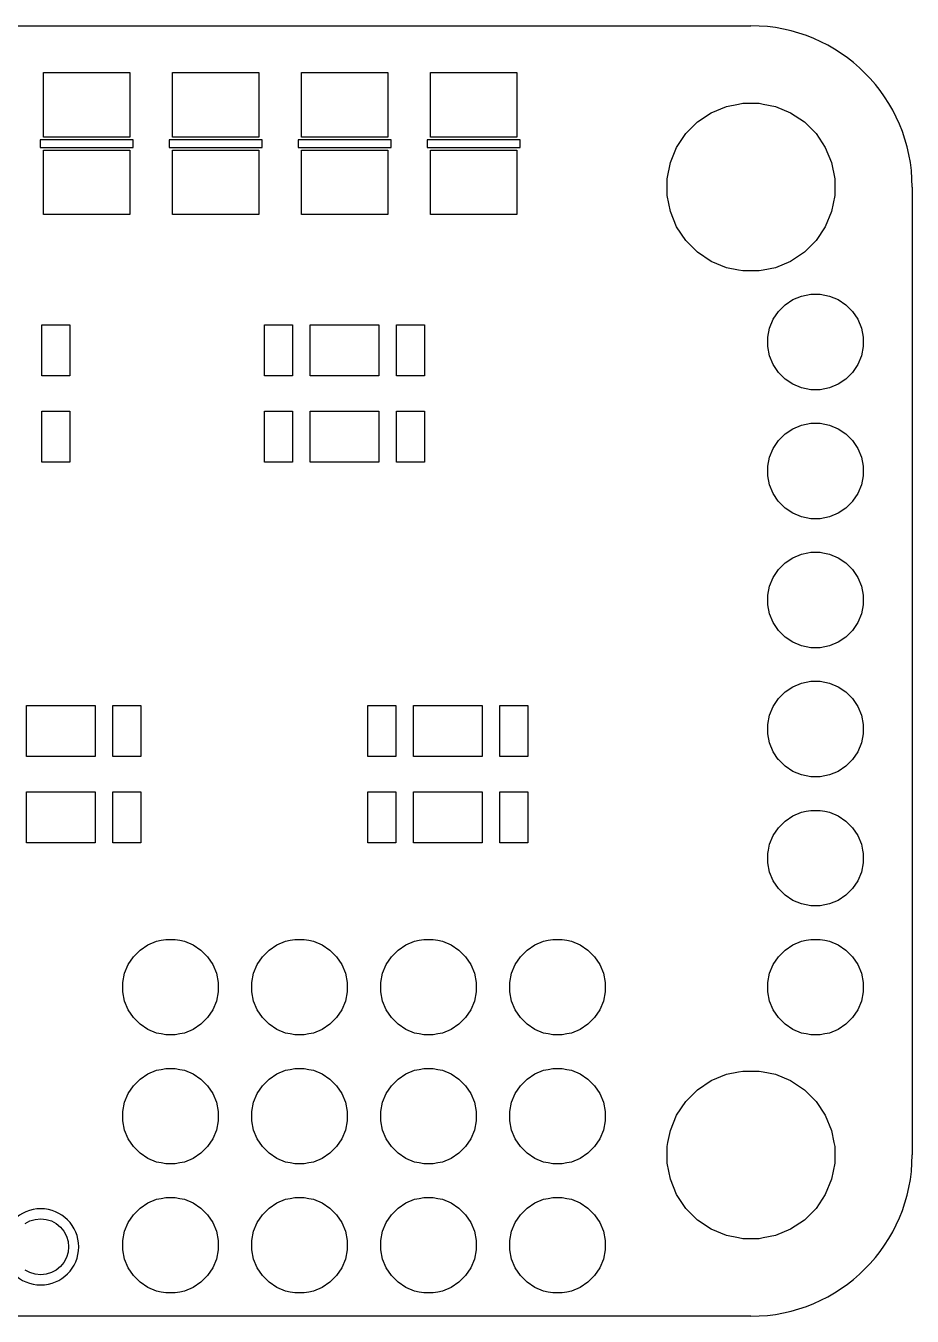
# Model space of a CAD drawing. Extents: x 117.4 to 179.6, y -117.7 to -92.3.
# Drawn here: x 162.16 to 179.62, y -117.7 to -92.3 of the extents above; entities that cross this region are included whole.
import ezdxf

# ---------------------------------------------------------------- set-up
doc = ezdxf.new("R2010")
doc.units = 0
doc.header["$MEASUREMENT"] = 0
doc.layers.add('BLACK', color=7, linetype='CONTINUOUS')

msp = doc.modelspace()

# ---------------------------------------------------------------- linework, layer by layer
at = {"layer": 'BLACK', "linetype": 'CONTINUOUS'}
for p, q in [((120.561, -92.3036), (176.441, -92.3036)), ((162.509, -94.4946), (162.509, -93.2246)), ((162.509, -93.2246), (164.211, -93.2246)), ((164.211, -93.2246), (164.211, -94.4946)), ((165.049, -94.4946), (165.049, -93.2246)), ((165.049, -93.2246), (166.751, -93.2246)), ((166.751, -93.2246), (166.751, -94.4946)), ((167.589, -94.4946), (167.589, -93.2246)), ((167.589, -93.2246), (169.291, -93.2246)), ((169.291, -93.2246), (169.291, -94.4946)), ((170.129, -94.4946), (170.129, -93.2246)), ((170.129, -93.2246), (171.831, -93.2246)), ((171.831, -93.2246), (171.831, -94.4946)), ((175.659, -94.0157), (175.96, -93.8912)), ((175.96, -93.8912), (176.199, -93.8437)), ((176.199, -93.8437), (176.279, -93.8278)), ((176.279, -93.8278), (176.604, -93.8278)), ((176.604, -93.8278), (176.683, -93.8437)), ((176.683, -93.8437), (176.923, -93.8912)), ((176.923, -93.8912), (177.223, -94.0157)), ((175.159, -94.4263), (175.389, -94.1963)), ((175.389, -94.1963), (175.659, -94.0157)), ((177.223, -94.0157), (177.493, -94.1963)), ((177.493, -94.1963), (177.723, -94.4263)), ((174.978, -94.6967), (175.159, -94.4263)), ((177.723, -94.4263), (177.904, -94.6967)), ((162.446, -94.5454), (162.446, -94.6978)), ((164.274, -94.5454), (162.446, -94.5454)), ((162.446, -94.6978), (164.274, -94.6978)), ((164.211, -94.4946), (162.509, -94.4946)), ((164.274, -94.6978), (164.274, -94.5454)), ((164.986, -94.5454), (164.986, -94.6978)), ((166.814, -94.5454), (164.986, -94.5454)), ((164.986, -94.6978), (166.814, -94.6978)), ((166.751, -94.4946), (165.049, -94.4946)), ((166.814, -94.6978), (166.814, -94.5454)), ((167.526, -94.5454), (167.526, -94.6978)), ((169.355, -94.5454), (167.526, -94.5454)), ((167.526, -94.6978), (169.355, -94.6978)), ((169.291, -94.4946), (167.589, -94.4946)), ((169.355, -94.6978), (169.355, -94.5454)), ((170.066, -94.5454), (170.066, -94.6978)), ((171.894, -94.5454), (170.066, -94.5454)), ((170.066, -94.6978), (171.894, -94.6978)), ((171.831, -94.4946), (170.129, -94.4946)), ((171.894, -94.6978), (171.894, -94.5454)), ((174.854, -94.9971), (174.978, -94.6967)), ((177.904, -94.6967), (178.028, -94.9971)), ((162.509, -96.0186), (162.509, -94.7486)), ((162.509, -94.7486), (164.211, -94.7486)), ((164.211, -94.7486), (164.211, -96.0186)), ((165.049, -96.0186), (165.049, -94.7486)), ((165.049, -94.7486), (166.751, -94.7486)), ((166.751, -94.7486), (166.751, -96.0186)), ((167.589, -96.0186), (167.589, -94.7486)), ((167.589, -94.7486), (169.291, -94.7486)), ((169.291, -94.7486), (169.291, -96.0186)), ((170.129, -96.0186), (170.129, -94.7486)), ((170.129, -94.7486), (171.831, -94.7486)), ((171.831, -94.7486), (171.831, -96.0186)), ((174.79, -95.316), (174.854, -94.9971)), ((178.028, -94.9971), (178.092, -95.316)), ((174.79, -95.6412), (174.79, -95.316)), ((178.092, -95.316), (178.092, -95.6412)), ((179.616, -95.4786), (179.616, -114.529)), ((174.854, -95.9601), (174.79, -95.6412)), ((178.092, -95.6412), (178.028, -95.9601)), ((174.978, -96.2605), (174.854, -95.9601)), ((178.028, -95.9601), (177.904, -96.2605)), ((164.211, -96.0186), (162.509, -96.0186)), ((166.751, -96.0186), (165.049, -96.0186)), ((169.291, -96.0186), (167.589, -96.0186)), ((171.831, -96.0186), (170.129, -96.0186)), ((175.159, -96.5309), (174.978, -96.2605)), ((177.904, -96.2605), (177.723, -96.5309)), ((175.389, -96.7609), (175.159, -96.5309)), ((175.659, -96.9415), (175.389, -96.7609)), ((177.493, -96.7609), (177.223, -96.9415)), ((177.723, -96.5309), (177.493, -96.7609)), ((175.96, -97.066), (175.659, -96.9415)), ((177.223, -96.9415), (176.923, -97.066)), ((176.199, -97.1135), (175.96, -97.066)), ((176.279, -97.1294), (176.199, -97.1135)), ((176.604, -97.1294), (176.279, -97.1294)), ((176.683, -97.1135), (176.604, -97.1294)), ((176.923, -97.066), (176.683, -97.1135)), ((177.112, -97.7966), (177.266, -97.6938)), ((177.266, -97.6938), (177.437, -97.6229)), ((177.266, -97.6938), (177.266, -97.6938)), ((177.437, -97.6229), (177.528, -97.6049)), ((177.528, -97.6049), (177.619, -97.5868)), ((177.619, -97.5868), (177.804, -97.5868)), ((177.804, -97.5868), (177.894, -97.6049)), ((177.894, -97.6049), (177.985, -97.6229)), ((177.985, -97.6229), (178.156, -97.6938)), ((178.156, -97.6938), (178.156, -97.6938)), ((178.156, -97.6938), (178.31, -97.7966)), ((176.878, -98.0814), (176.981, -97.9275)), ((176.981, -97.9275), (177.112, -97.7966)), ((176.981, -97.9275), (176.981, -97.9275)), ((178.31, -97.7966), (178.441, -97.9275)), ((178.441, -97.9275), (178.441, -97.9275)), ((178.441, -97.9275), (178.544, -98.0814)), ((162.479, -99.1934), (162.479, -98.1918)), ((162.479, -98.1918), (163.031, -98.1918)), ((163.031, -98.1918), (163.031, -99.1934)), ((166.864, -99.1934), (166.864, -98.1918)), ((166.864, -98.1918), (167.416, -98.1918)), ((167.416, -98.1918), (167.416, -99.1934)), ((167.764, -99.1934), (167.764, -98.1918)), ((167.764, -98.1918), (169.116, -98.1918)), ((169.116, -98.1918), (169.116, -99.1934)), ((169.464, -99.1934), (169.464, -98.1918)), ((169.464, -98.1918), (170.016, -98.1918)), ((170.016, -98.1918), (170.016, -99.1934)), ((176.771, -98.434), (176.807, -98.2525)), ((176.807, -98.2525), (176.878, -98.0814)), ((178.544, -98.0814), (178.615, -98.2525)), ((178.615, -98.2525), (178.651, -98.434)), ((176.771, -98.6192), (176.771, -98.434)), ((178.651, -98.434), (178.651, -98.6192)), ((176.807, -98.8007), (176.771, -98.6192)), ((176.878, -98.9718), (176.807, -98.8007)), ((178.615, -98.8007), (178.544, -98.9718)), ((178.651, -98.6192), (178.615, -98.8007)), ((176.981, -99.1257), (176.878, -98.9718)), ((176.878, -98.9718), (176.878, -98.9718)), ((178.544, -98.9718), (178.441, -99.1257)), ((178.544, -98.9718), (178.544, -98.9718)), ((163.031, -99.1934), (162.479, -99.1934)), ((167.416, -99.1934), (166.864, -99.1934)), ((169.116, -99.1934), (167.764, -99.1934)), ((170.016, -99.1934), (169.464, -99.1934)), ((177.112, -99.2566), (176.981, -99.1257)), ((177.266, -99.3594), (177.112, -99.2566)), ((177.112, -99.2566), (177.112, -99.2566)), ((178.31, -99.2566), (178.156, -99.3594)), ((178.441, -99.1257), (178.31, -99.2566)), ((178.31, -99.2566), (178.31, -99.2566)), ((177.437, -99.4303), (177.266, -99.3594)), ((177.528, -99.4483), (177.437, -99.4303)), ((177.619, -99.4664), (177.528, -99.4483)), ((177.804, -99.4664), (177.619, -99.4664)), ((177.894, -99.4483), (177.804, -99.4664)), ((177.985, -99.4303), (177.894, -99.4483)), ((178.156, -99.3594), (177.985, -99.4303)), ((162.479, -100.893), (162.479, -99.8918)), ((162.479, -99.8918), (163.031, -99.8918)), ((163.031, -99.8918), (163.031, -100.893)), ((166.864, -100.893), (166.864, -99.8918)), ((166.864, -99.8918), (167.416, -99.8918)), ((167.416, -99.8918), (167.416, -100.893)), ((167.764, -100.893), (167.764, -99.8918)), ((167.764, -99.8918), (169.116, -99.8918)), ((169.116, -99.8918), (169.116, -100.893)), ((169.464, -100.893), (169.464, -99.8918)), ((169.464, -99.8918), (170.016, -99.8918)), ((170.016, -99.8918), (170.016, -100.893)), ((177.112, -100.337), (177.266, -100.234)), ((177.266, -100.234), (177.437, -100.163)), ((177.266, -100.234), (177.266, -100.234)), ((177.437, -100.163), (177.528, -100.145)), ((177.528, -100.145), (177.619, -100.127)), ((177.619, -100.127), (177.804, -100.127)), ((177.804, -100.127), (177.894, -100.145)), ((177.894, -100.145), (177.985, -100.163)), ((177.985, -100.163), (178.156, -100.234)), ((178.156, -100.234), (178.156, -100.234)), ((178.156, -100.234), (178.31, -100.337)), ((176.878, -100.621), (176.981, -100.468)), ((176.981, -100.468), (177.112, -100.337)), ((176.981, -100.468), (176.981, -100.468)), ((178.31, -100.337), (178.441, -100.468)), ((178.441, -100.468), (178.441, -100.468)), ((178.441, -100.468), (178.544, -100.621)), ((176.772, -100.971), (176.807, -100.792)), ((176.807, -100.792), (176.878, -100.621)), ((176.807, -100.792), (176.807, -100.792)), ((178.544, -100.621), (178.615, -100.792)), ((178.615, -100.792), (178.615, -100.792)), ((178.615, -100.792), (178.65, -100.971)), ((163.031, -100.893), (162.479, -100.893)), ((167.416, -100.893), (166.864, -100.893)), ((169.116, -100.893), (167.764, -100.893)), ((170.016, -100.893), (169.464, -100.893)), ((176.771, -100.974), (176.772, -100.971)), ((176.771, -101.159), (176.771, -100.974)), ((178.65, -100.971), (178.651, -100.974)), ((178.651, -100.974), (178.651, -101.159)), ((176.807, -101.341), (176.771, -101.159)), ((176.878, -101.512), (176.807, -101.341)), ((178.615, -101.341), (178.544, -101.512)), ((178.651, -101.159), (178.615, -101.341)), ((176.98, -101.664), (176.878, -101.512)), ((178.544, -101.512), (178.442, -101.664)), ((176.981, -101.666), (176.98, -101.664)), ((177.112, -101.797), (176.981, -101.666)), ((177.266, -101.899), (177.112, -101.797)), ((177.112, -101.797), (177.112, -101.797)), ((178.31, -101.797), (178.156, -101.899)), ((178.441, -101.666), (178.31, -101.797)), ((178.31, -101.797), (178.31, -101.797)), ((178.442, -101.664), (178.441, -101.666)), ((177.437, -101.97), (177.266, -101.899)), ((177.528, -101.988), (177.437, -101.97)), ((177.619, -102.006), (177.528, -101.988)), ((177.804, -102.006), (177.619, -102.006)), ((177.894, -101.988), (177.804, -102.006)), ((177.985, -101.97), (177.894, -101.988)), ((178.156, -101.899), (177.985, -101.97)), ((177.112, -102.877), (177.266, -102.774)), ((177.266, -102.774), (177.437, -102.703)), ((177.266, -102.774), (177.266, -102.774)), ((177.437, -102.703), (177.563, -102.678)), ((177.563, -102.678), (177.619, -102.667)), ((177.619, -102.667), (177.804, -102.667)), ((177.804, -102.667), (177.859, -102.678)), ((177.859, -102.678), (177.985, -102.703)), ((177.985, -102.703), (178.156, -102.774)), ((178.156, -102.774), (178.156, -102.774)), ((178.156, -102.774), (178.31, -102.877)), ((176.878, -103.161), (176.981, -103.008)), ((176.981, -103.008), (177.112, -102.877)), ((176.981, -103.008), (176.981, -103.008)), ((178.31, -102.877), (178.441, -103.008)), ((178.441, -103.008), (178.441, -103.008)), ((178.441, -103.008), (178.544, -103.161)), ((176.771, -103.514), (176.807, -103.332)), ((176.807, -103.332), (176.878, -103.161)), ((178.544, -103.161), (178.615, -103.332)), ((178.615, -103.332), (178.651, -103.514)), ((176.771, -103.699), (176.771, -103.514)), ((178.651, -103.514), (178.651, -103.699)), ((176.807, -103.881), (176.771, -103.699)), ((176.878, -104.052), (176.807, -103.881)), ((178.615, -103.881), (178.544, -104.052)), ((178.651, -103.699), (178.615, -103.881)), ((176.981, -104.206), (176.878, -104.052)), ((176.878, -104.052), (176.878, -104.052)), ((178.544, -104.052), (178.441, -104.206)), ((178.544, -104.052), (178.544, -104.052)), ((177.112, -104.337), (176.981, -104.206)), ((177.266, -104.439), (177.112, -104.337)), ((177.112, -104.337), (177.112, -104.337)), ((178.31, -104.337), (178.156, -104.439)), ((178.441, -104.206), (178.31, -104.337)), ((178.31, -104.337), (178.31, -104.337)), ((177.437, -104.51), (177.266, -104.439)), ((177.528, -104.528), (177.437, -104.51)), ((177.619, -104.546), (177.528, -104.528)), ((177.804, -104.546), (177.619, -104.546)), ((177.894, -104.528), (177.804, -104.546)), ((177.985, -104.51), (177.894, -104.528)), ((178.156, -104.439), (177.985, -104.51)), ((177.112, -105.417), (177.266, -105.314)), ((177.266, -105.314), (177.437, -105.243)), ((177.266, -105.314), (177.266, -105.314)), ((177.437, -105.243), (177.528, -105.225)), ((177.528, -105.225), (177.619, -105.207)), ((177.619, -105.207), (177.804, -105.207)), ((177.804, -105.207), (177.894, -105.225)), ((177.894, -105.225), (177.985, -105.243)), ((177.985, -105.243), (178.156, -105.314)), ((178.156, -105.314), (178.156, -105.314)), ((178.156, -105.314), (178.31, -105.417)), ((176.878, -105.701), (176.981, -105.548)), ((176.981, -105.548), (177.112, -105.417)), ((176.981, -105.548), (176.981, -105.548)), ((178.31, -105.417), (178.441, -105.548)), ((178.441, -105.548), (178.441, -105.548)), ((178.441, -105.548), (178.544, -105.701)), ((162.176, -106.686), (162.176, -105.685)), ((162.176, -105.685), (163.528, -105.685)), ((163.528, -105.685), (163.528, -106.686)), ((163.876, -106.686), (163.876, -105.685)), ((163.876, -105.685), (164.428, -105.685)), ((164.428, -105.685), (164.428, -106.686)), ((168.896, -106.686), (168.896, -105.685)), ((168.896, -105.685), (169.448, -105.685)), ((169.448, -105.685), (169.448, -106.686)), ((169.796, -106.686), (169.796, -105.685)), ((169.796, -105.685), (171.148, -105.685)), ((171.148, -105.685), (171.148, -106.686)), ((171.496, -106.686), (171.496, -105.685)), ((171.496, -105.685), (172.048, -105.685)), ((172.048, -105.685), (172.048, -106.686)), ((176.771, -106.054), (176.807, -105.872)), ((176.807, -105.872), (176.878, -105.701)), ((178.544, -105.701), (178.615, -105.872)), ((178.615, -105.872), (178.651, -106.054)), ((176.771, -106.239), (176.771, -106.054)), ((178.651, -106.054), (178.651, -106.239)), ((176.807, -106.421), (176.771, -106.239)), ((176.878, -106.592), (176.807, -106.421)), ((178.615, -106.421), (178.544, -106.592)), ((178.651, -106.239), (178.615, -106.421)), ((176.98, -106.744), (176.878, -106.592)), ((178.544, -106.592), (178.442, -106.744)), ((163.528, -106.686), (162.176, -106.686)), ((164.428, -106.686), (163.876, -106.686)), ((169.448, -106.686), (168.896, -106.686)), ((171.148, -106.686), (169.796, -106.686)), ((172.048, -106.686), (171.496, -106.686)), ((176.981, -106.746), (176.98, -106.744)), ((177.112, -106.877), (176.981, -106.746)), ((177.266, -106.979), (177.112, -106.877)), ((177.112, -106.877), (177.112, -106.877)), ((178.31, -106.877), (178.156, -106.979)), ((178.441, -106.746), (178.31, -106.877)), ((178.31, -106.877), (178.31, -106.877)), ((178.442, -106.744), (178.441, -106.746)), ((177.437, -107.05), (177.266, -106.979)), ((177.528, -107.068), (177.437, -107.05)), ((177.619, -107.086), (177.528, -107.068)), ((177.804, -107.086), (177.619, -107.086)), ((177.894, -107.068), (177.804, -107.086)), ((177.985, -107.05), (177.894, -107.068)), ((178.156, -106.979), (177.985, -107.05)), ((162.176, -108.386), (162.176, -107.385)), ((162.176, -107.385), (163.528, -107.385)), ((163.528, -107.385), (163.528, -108.386)), ((163.876, -108.386), (163.876, -107.385)), ((163.876, -107.385), (164.428, -107.385)), ((164.428, -107.385), (164.428, -108.386)), ((168.896, -108.386), (168.896, -107.385)), ((168.896, -107.385), (169.448, -107.385)), ((169.448, -107.385), (169.448, -108.386)), ((169.796, -108.386), (169.796, -107.385)), ((169.796, -107.385), (171.148, -107.385)), ((171.148, -107.385), (171.148, -108.386)), ((171.496, -108.386), (171.496, -107.385)), ((171.496, -107.385), (172.048, -107.385)), ((172.048, -107.385), (172.048, -108.386)), ((177.112, -107.957), (177.266, -107.854)), ((177.266, -107.854), (177.437, -107.783)), ((177.266, -107.854), (177.266, -107.854)), ((177.437, -107.783), (177.528, -107.765)), ((177.528, -107.765), (177.619, -107.747)), ((177.619, -107.747), (177.804, -107.747)), ((177.804, -107.747), (177.894, -107.765)), ((177.894, -107.765), (177.985, -107.783)), ((177.985, -107.783), (178.156, -107.854)), ((178.156, -107.854), (178.156, -107.854)), ((178.156, -107.854), (178.31, -107.957)), ((176.878, -108.241), (176.981, -108.088)), ((176.981, -108.088), (177.112, -107.957)), ((176.981, -108.088), (176.981, -108.088)), ((178.31, -107.957), (178.441, -108.088)), ((178.441, -108.088), (178.441, -108.088)), ((178.441, -108.088), (178.544, -108.241)), ((163.528, -108.386), (162.176, -108.386)), ((164.428, -108.386), (163.876, -108.386)), ((169.448, -108.386), (168.896, -108.386)), ((171.148, -108.386), (169.796, -108.386)), ((172.048, -108.386), (171.496, -108.386)), ((176.784, -108.528), (176.807, -108.412)), ((176.807, -108.412), (176.878, -108.241)), ((176.807, -108.412), (176.807, -108.412)), ((178.544, -108.241), (178.615, -108.412)), ((178.615, -108.412), (178.615, -108.412)), ((178.615, -108.412), (178.638, -108.528)), ((176.771, -108.594), (176.784, -108.528)), ((176.771, -108.779), (176.771, -108.594)), ((178.638, -108.528), (178.651, -108.594)), ((178.651, -108.594), (178.651, -108.779)), ((176.807, -108.961), (176.771, -108.779)), ((176.878, -109.132), (176.807, -108.961)), ((178.615, -108.961), (178.544, -109.132)), ((178.651, -108.779), (178.615, -108.961)), ((176.981, -109.286), (176.878, -109.132)), ((176.878, -109.132), (176.878, -109.132)), ((178.544, -109.132), (178.441, -109.286)), ((178.544, -109.132), (178.544, -109.132)), ((177.112, -109.417), (176.981, -109.286)), ((177.266, -109.519), (177.112, -109.417)), ((177.112, -109.417), (177.112, -109.417)), ((178.31, -109.417), (178.156, -109.519)), ((178.441, -109.286), (178.31, -109.417)), ((178.31, -109.417), (178.31, -109.417)), ((177.437, -109.59), (177.266, -109.519)), ((177.528, -109.608), (177.437, -109.59)), ((177.619, -109.626), (177.528, -109.608)), ((177.804, -109.626), (177.619, -109.626)), ((177.894, -109.608), (177.804, -109.626)), ((177.985, -109.59), (177.894, -109.608)), ((178.156, -109.519), (177.985, -109.59)), ((164.412, -110.497), (164.566, -110.394)), ((164.566, -110.394), (164.737, -110.323)), ((164.566, -110.394), (164.566, -110.394)), ((164.737, -110.323), (164.828, -110.305)), ((164.828, -110.305), (164.919, -110.287)), ((164.919, -110.287), (165.104, -110.287)), ((165.104, -110.287), (165.194, -110.305)), ((165.194, -110.305), (165.285, -110.323)), ((165.285, -110.323), (165.456, -110.394)), ((165.456, -110.394), (165.456, -110.394)), ((165.456, -110.394), (165.61, -110.497)), ((166.952, -110.497), (167.106, -110.394)), ((167.106, -110.394), (167.277, -110.323)), ((167.106, -110.394), (167.106, -110.394)), ((167.277, -110.323), (167.368, -110.305)), ((167.368, -110.305), (167.459, -110.287)), ((167.459, -110.287), (167.644, -110.287)), ((167.644, -110.287), (167.734, -110.305)), ((167.734, -110.305), (167.825, -110.323)), ((167.825, -110.323), (167.996, -110.394)), ((167.996, -110.394), (167.996, -110.394)), ((167.996, -110.394), (168.15, -110.497)), ((169.492, -110.497), (169.646, -110.394)), ((169.646, -110.394), (169.817, -110.323)), ((169.646, -110.394), (169.646, -110.394)), ((169.817, -110.323), (169.908, -110.305)), ((169.908, -110.305), (169.999, -110.287)), ((169.999, -110.287), (170.184, -110.287)), ((170.184, -110.287), (170.274, -110.305)), ((170.274, -110.305), (170.365, -110.323)), ((170.365, -110.323), (170.536, -110.394)), ((170.536, -110.394), (170.536, -110.394)), ((170.536, -110.394), (170.69, -110.497)), ((172.032, -110.497), (172.186, -110.394)), ((172.186, -110.394), (172.357, -110.323)), ((172.186, -110.394), (172.186, -110.394)), ((172.357, -110.323), (172.448, -110.305)), ((172.448, -110.305), (172.539, -110.287)), ((172.539, -110.287), (172.724, -110.287)), ((172.724, -110.287), (172.814, -110.305)), ((172.814, -110.305), (172.905, -110.323)), ((172.905, -110.323), (173.076, -110.394)), ((173.076, -110.394), (173.076, -110.394)), ((173.076, -110.394), (173.23, -110.497)), ((177.112, -110.497), (177.266, -110.394)), ((177.266, -110.394), (177.437, -110.323)), ((177.266, -110.394), (177.266, -110.394)), ((177.437, -110.323), (177.528, -110.305)), ((177.528, -110.305), (177.619, -110.287)), ((177.619, -110.287), (177.804, -110.287)), ((177.804, -110.287), (177.894, -110.305)), ((177.894, -110.305), (177.985, -110.323)), ((177.985, -110.323), (178.156, -110.394)), ((178.156, -110.394), (178.156, -110.394)), ((178.156, -110.394), (178.31, -110.497)), ((164.178, -110.781), (164.281, -110.628)), ((164.281, -110.628), (164.412, -110.497)), ((164.281, -110.628), (164.281, -110.628)), ((165.61, -110.497), (165.741, -110.628)), ((165.741, -110.628), (165.741, -110.628)), ((165.741, -110.628), (165.844, -110.781)), ((166.718, -110.781), (166.821, -110.628)), ((166.821, -110.628), (166.952, -110.497)), ((166.821, -110.628), (166.821, -110.628)), ((168.15, -110.497), (168.281, -110.628)), ((168.281, -110.628), (168.281, -110.628)), ((168.281, -110.628), (168.384, -110.781)), ((169.258, -110.781), (169.361, -110.628)), ((169.361, -110.628), (169.492, -110.497)), ((169.361, -110.628), (169.361, -110.628)), ((170.69, -110.497), (170.821, -110.628)), ((170.821, -110.628), (170.821, -110.628)), ((170.821, -110.628), (170.924, -110.781)), ((171.798, -110.781), (171.901, -110.628)), ((171.901, -110.628), (172.032, -110.497)), ((171.901, -110.628), (171.901, -110.628)), ((173.23, -110.497), (173.361, -110.628)), ((173.361, -110.628), (173.361, -110.628)), ((173.361, -110.628), (173.464, -110.781)), ((176.878, -110.781), (176.981, -110.628)), ((176.981, -110.628), (177.112, -110.497)), ((176.981, -110.628), (176.981, -110.628)), ((178.31, -110.497), (178.441, -110.628)), ((178.441, -110.628), (178.441, -110.628)), ((178.441, -110.628), (178.544, -110.781)), ((164.071, -111.134), (164.107, -110.952)), ((164.107, -110.952), (164.178, -110.781)), ((165.844, -110.781), (165.915, -110.952)), ((165.915, -110.952), (165.951, -111.134)), ((166.611, -111.134), (166.647, -110.952)), ((166.647, -110.952), (166.718, -110.781)), ((168.384, -110.781), (168.455, -110.952)), ((168.455, -110.952), (168.491, -111.134)), ((169.151, -111.134), (169.187, -110.952)), ((169.187, -110.952), (169.258, -110.781)), ((170.924, -110.781), (170.995, -110.952)), ((170.995, -110.952), (171.031, -111.134)), ((171.691, -111.134), (171.727, -110.952)), ((171.727, -110.952), (171.798, -110.781)), ((173.464, -110.781), (173.535, -110.952)), ((173.535, -110.952), (173.571, -111.134)), ((176.771, -111.134), (176.807, -110.952)), ((176.807, -110.952), (176.878, -110.781)), ((178.544, -110.781), (178.615, -110.952)), ((178.615, -110.952), (178.651, -111.134)), ((164.071, -111.319), (164.071, -111.134)), ((165.951, -111.134), (165.951, -111.319)), ((166.611, -111.319), (166.611, -111.134)), ((168.491, -111.134), (168.491, -111.319)), ((169.151, -111.319), (169.151, -111.134)), ((171.031, -111.134), (171.031, -111.319)), ((171.691, -111.319), (171.691, -111.134)), ((173.571, -111.134), (173.571, -111.319)), ((176.771, -111.319), (176.771, -111.134)), ((178.651, -111.134), (178.651, -111.319)), ((164.107, -111.501), (164.071, -111.319)), ((164.178, -111.672), (164.107, -111.501)), ((165.915, -111.501), (165.844, -111.672)), ((165.951, -111.319), (165.915, -111.501)), ((166.647, -111.501), (166.611, -111.319)), ((166.718, -111.672), (166.647, -111.501)), ((168.455, -111.501), (168.384, -111.672)), ((168.491, -111.319), (168.455, -111.501)), ((169.187, -111.501), (169.151, -111.319)), ((169.258, -111.672), (169.187, -111.501)), ((170.995, -111.501), (170.924, -111.672)), ((171.031, -111.319), (170.995, -111.501)), ((171.727, -111.501), (171.691, -111.319)), ((171.798, -111.672), (171.727, -111.501)), ((173.535, -111.501), (173.464, -111.672)), ((173.571, -111.319), (173.535, -111.501)), ((176.807, -111.501), (176.771, -111.319)), ((176.878, -111.672), (176.807, -111.501)), ((178.615, -111.501), (178.544, -111.672)), ((178.651, -111.319), (178.615, -111.501)), ((164.281, -111.826), (164.178, -111.672)), ((164.178, -111.672), (164.178, -111.672)), ((165.844, -111.672), (165.741, -111.826)), ((165.844, -111.672), (165.844, -111.672)), ((166.821, -111.826), (166.718, -111.672)), ((166.718, -111.672), (166.718, -111.672)), ((168.384, -111.672), (168.281, -111.826)), ((168.384, -111.672), (168.384, -111.672)), ((169.361, -111.826), (169.258, -111.672)), ((169.258, -111.672), (169.258, -111.672)), ((170.924, -111.672), (170.821, -111.826)), ((170.924, -111.672), (170.924, -111.672)), ((171.901, -111.826), (171.798, -111.672)), ((171.798, -111.672), (171.798, -111.672)), ((173.464, -111.672), (173.361, -111.826)), ((173.464, -111.672), (173.464, -111.672)), ((176.981, -111.826), (176.878, -111.672)), ((176.878, -111.672), (176.878, -111.672)), ((178.544, -111.672), (178.441, -111.826)), ((178.544, -111.672), (178.544, -111.672)), ((164.412, -111.957), (164.281, -111.826)), ((164.566, -112.059), (164.412, -111.957)), ((164.412, -111.957), (164.412, -111.957)), ((165.61, -111.957), (165.456, -112.059)), ((165.741, -111.826), (165.61, -111.957)), ((165.61, -111.957), (165.61, -111.957)), ((166.952, -111.957), (166.821, -111.826)), ((167.106, -112.059), (166.952, -111.957)), ((166.952, -111.957), (166.952, -111.957)), ((168.15, -111.957), (167.996, -112.059)), ((168.281, -111.826), (168.15, -111.957)), ((168.15, -111.957), (168.15, -111.957)), ((169.492, -111.957), (169.361, -111.826)), ((169.646, -112.059), (169.492, -111.957)), ((169.492, -111.957), (169.492, -111.957)), ((170.69, -111.957), (170.536, -112.059)), ((170.821, -111.826), (170.69, -111.957)), ((170.69, -111.957), (170.69, -111.957)), ((172.032, -111.957), (171.901, -111.826)), ((172.186, -112.059), (172.032, -111.957)), ((172.032, -111.957), (172.032, -111.957)), ((173.23, -111.957), (173.076, -112.059)), ((173.361, -111.826), (173.23, -111.957)), ((173.23, -111.957), (173.23, -111.957)), ((177.112, -111.957), (176.981, -111.826)), ((177.266, -112.059), (177.112, -111.957)), ((177.112, -111.957), (177.112, -111.957)), ((178.31, -111.957), (178.156, -112.059)), ((178.441, -111.826), (178.31, -111.957)), ((178.31, -111.957), (178.31, -111.957)), ((164.737, -112.13), (164.566, -112.059)), ((164.828, -112.148), (164.737, -112.13)), ((164.919, -112.166), (164.828, -112.148)), ((165.104, -112.166), (164.919, -112.166)), ((165.194, -112.148), (165.104, -112.166)), ((165.285, -112.13), (165.194, -112.148)), ((165.456, -112.059), (165.285, -112.13)), ((167.277, -112.13), (167.106, -112.059)), ((167.368, -112.148), (167.277, -112.13)), ((167.459, -112.166), (167.368, -112.148)), ((167.644, -112.166), (167.459, -112.166)), ((167.734, -112.148), (167.644, -112.166)), ((167.825, -112.13), (167.734, -112.148)), ((167.996, -112.059), (167.825, -112.13)), ((169.817, -112.13), (169.646, -112.059)), ((169.908, -112.148), (169.817, -112.13)), ((169.999, -112.166), (169.908, -112.148)), ((170.184, -112.166), (169.999, -112.166)), ((170.274, -112.148), (170.184, -112.166)), ((170.365, -112.13), (170.274, -112.148)), ((170.536, -112.059), (170.365, -112.13)), ((172.357, -112.13), (172.186, -112.059)), ((172.448, -112.148), (172.357, -112.13)), ((172.539, -112.166), (172.448, -112.148)), ((172.724, -112.166), (172.539, -112.166)), ((172.814, -112.148), (172.724, -112.166)), ((172.905, -112.13), (172.814, -112.148)), ((173.076, -112.059), (172.905, -112.13)), ((177.437, -112.13), (177.266, -112.059)), ((177.528, -112.148), (177.437, -112.13)), ((177.619, -112.166), (177.528, -112.148)), ((177.804, -112.166), (177.619, -112.166)), ((177.894, -112.148), (177.804, -112.166)), ((177.985, -112.13), (177.894, -112.148)), ((178.156, -112.059), (177.985, -112.13)), ((164.412, -113.037), (164.566, -112.934)), ((164.566, -112.934), (164.737, -112.863)), ((164.566, -112.934), (164.566, -112.934)), ((164.737, -112.863), (164.828, -112.845)), ((164.828, -112.845), (164.919, -112.827)), ((164.919, -112.827), (165.104, -112.827)), ((165.104, -112.827), (165.194, -112.845)), ((165.194, -112.845), (165.285, -112.863)), ((165.285, -112.863), (165.456, -112.934)), ((165.456, -112.934), (165.456, -112.934)), ((165.456, -112.934), (165.61, -113.037)), ((166.952, -113.037), (167.106, -112.934)), ((167.106, -112.934), (167.277, -112.863)), ((167.106, -112.934), (167.106, -112.934)), ((167.277, -112.863), (167.368, -112.845)), ((167.368, -112.845), (167.459, -112.827)), ((167.459, -112.827), (167.644, -112.827)), ((167.644, -112.827), (167.734, -112.845)), ((167.734, -112.845), (167.825, -112.863)), ((167.825, -112.863), (167.996, -112.934)), ((167.996, -112.934), (167.996, -112.934)), ((167.996, -112.934), (168.15, -113.037)), ((169.492, -113.037), (169.646, -112.934)), ((169.646, -112.934), (169.817, -112.863)), ((169.646, -112.934), (169.646, -112.934)), ((169.817, -112.863), (169.908, -112.845)), ((169.908, -112.845), (169.999, -112.827)), ((169.999, -112.827), (170.184, -112.827)), ((170.184, -112.827), (170.274, -112.845)), ((170.274, -112.845), (170.365, -112.863)), ((170.365, -112.863), (170.536, -112.934)), ((170.536, -112.934), (170.536, -112.934)), ((170.536, -112.934), (170.69, -113.037)), ((172.032, -113.037), (172.186, -112.934)), ((172.186, -112.934), (172.357, -112.863)), ((172.186, -112.934), (172.186, -112.934)), ((172.357, -112.863), (172.448, -112.845)), ((172.448, -112.845), (172.539, -112.827)), ((172.539, -112.827), (172.724, -112.827)), ((172.724, -112.827), (172.814, -112.845)), ((172.814, -112.845), (172.905, -112.863)), ((172.905, -112.863), (173.076, -112.934)), ((173.076, -112.934), (173.076, -112.934)), ((173.076, -112.934), (173.23, -113.037)), ((175.659, -113.066), (175.96, -112.941)), ((175.96, -112.941), (176.199, -112.894)), ((176.199, -112.894), (176.279, -112.878)), ((176.279, -112.878), (176.604, -112.878)), ((176.604, -112.878), (176.683, -112.894)), ((176.683, -112.894), (176.923, -112.941)), ((176.923, -112.941), (177.223, -113.066)), ((164.178, -113.321), (164.281, -113.168)), ((164.281, -113.168), (164.412, -113.037)), ((164.281, -113.168), (164.281, -113.168)), ((165.61, -113.037), (165.741, -113.168)), ((165.741, -113.168), (165.741, -113.168)), ((165.741, -113.168), (165.844, -113.321)), ((166.718, -113.321), (166.821, -113.168)), ((166.821, -113.168), (166.952, -113.037)), ((166.821, -113.168), (166.821, -113.168)), ((168.15, -113.037), (168.281, -113.168)), ((168.281, -113.168), (168.281, -113.168)), ((168.281, -113.168), (168.384, -113.321)), ((169.258, -113.321), (169.361, -113.168)), ((169.361, -113.168), (169.492, -113.037)), ((169.361, -113.168), (169.361, -113.168)), ((170.69, -113.037), (170.821, -113.168)), ((170.821, -113.168), (170.821, -113.168)), ((170.821, -113.168), (170.924, -113.321)), ((171.798, -113.321), (171.901, -113.168)), ((171.901, -113.168), (172.032, -113.037)), ((171.901, -113.168), (171.901, -113.168)), ((173.23, -113.037), (173.361, -113.168)), ((173.361, -113.168), (173.361, -113.168)), ((173.361, -113.168), (173.464, -113.321)), ((175.159, -113.476), (175.389, -113.246)), ((175.389, -113.246), (175.659, -113.066)), ((177.223, -113.066), (177.493, -113.246)), ((177.493, -113.246), (177.723, -113.476)), ((164.071, -113.674), (164.107, -113.492)), ((164.107, -113.492), (164.178, -113.321)), ((165.844, -113.321), (165.915, -113.492)), ((165.915, -113.492), (165.951, -113.674)), ((166.611, -113.674), (166.647, -113.492)), ((166.647, -113.492), (166.718, -113.321)), ((168.384, -113.321), (168.455, -113.492)), ((168.455, -113.492), (168.491, -113.674)), ((169.151, -113.674), (169.187, -113.492)), ((169.187, -113.492), (169.258, -113.321)), ((170.924, -113.321), (170.995, -113.492)), ((170.995, -113.492), (171.031, -113.674)), ((171.691, -113.674), (171.727, -113.492)), ((171.727, -113.492), (171.798, -113.321)), ((173.464, -113.321), (173.535, -113.492)), ((173.535, -113.492), (173.571, -113.674)), ((174.978, -113.747), (175.159, -113.476)), ((177.723, -113.476), (177.904, -113.747)), ((164.071, -113.859), (164.071, -113.674)), ((165.951, -113.674), (165.951, -113.859)), ((166.611, -113.859), (166.611, -113.674)), ((168.491, -113.674), (168.491, -113.859)), ((169.151, -113.859), (169.151, -113.674)), ((171.031, -113.674), (171.031, -113.859)), ((171.691, -113.859), (171.691, -113.674)), ((173.571, -113.674), (173.571, -113.859)), ((174.854, -114.047), (174.978, -113.747)), ((177.904, -113.747), (178.028, -114.047)), ((164.107, -114.041), (164.071, -113.859)), ((164.178, -114.212), (164.107, -114.041)), ((165.915, -114.041), (165.844, -114.212)), ((165.951, -113.859), (165.915, -114.041)), ((166.647, -114.041), (166.611, -113.859)), ((166.718, -114.212), (166.647, -114.041)), ((168.455, -114.041), (168.384, -114.212)), ((168.491, -113.859), (168.455, -114.041)), ((169.187, -114.041), (169.151, -113.859)), ((169.258, -114.212), (169.187, -114.041)), ((170.995, -114.041), (170.924, -114.212)), ((171.031, -113.859), (170.995, -114.041)), ((171.727, -114.041), (171.691, -113.859)), ((171.798, -114.212), (171.727, -114.041)), ((173.535, -114.041), (173.464, -114.212)), ((173.571, -113.859), (173.535, -114.041)), ((174.806, -114.286), (174.854, -114.047)), ((178.028, -114.047), (178.076, -114.286)), ((164.281, -114.366), (164.178, -114.212)), ((164.178, -114.212), (164.178, -114.212)), ((165.844, -114.212), (165.741, -114.366)), ((165.844, -114.212), (165.844, -114.212)), ((166.821, -114.366), (166.718, -114.212)), ((166.718, -114.212), (166.718, -114.212)), ((168.384, -114.212), (168.281, -114.366)), ((168.384, -114.212), (168.384, -114.212)), ((169.361, -114.366), (169.258, -114.212)), ((169.258, -114.212), (169.258, -114.212)), ((170.924, -114.212), (170.821, -114.366)), ((170.924, -114.212), (170.924, -114.212)), ((171.901, -114.366), (171.798, -114.212)), ((171.798, -114.212), (171.798, -114.212)), ((173.464, -114.212), (173.361, -114.366)), ((173.464, -114.212), (173.464, -114.212)), ((174.79, -114.366), (174.806, -114.286)), ((178.076, -114.286), (178.092, -114.366)), ((164.412, -114.497), (164.281, -114.366)), ((164.566, -114.599), (164.412, -114.497)), ((164.412, -114.497), (164.412, -114.497)), ((165.61, -114.497), (165.456, -114.599)), ((165.741, -114.366), (165.61, -114.497)), ((165.61, -114.497), (165.61, -114.497)), ((166.952, -114.497), (166.821, -114.366)), ((167.106, -114.599), (166.952, -114.497)), ((166.952, -114.497), (166.952, -114.497)), ((168.15, -114.497), (167.996, -114.599)), ((168.281, -114.366), (168.15, -114.497)), ((168.15, -114.497), (168.15, -114.497)), ((169.492, -114.497), (169.361, -114.366)), ((169.646, -114.599), (169.492, -114.497)), ((169.492, -114.497), (169.492, -114.497)), ((170.69, -114.497), (170.536, -114.599)), ((170.821, -114.366), (170.69, -114.497)), ((170.69, -114.497), (170.69, -114.497)), ((172.032, -114.497), (171.901, -114.366)), ((172.186, -114.599), (172.032, -114.497)), ((172.032, -114.497), (172.032, -114.497)), ((173.23, -114.497), (173.076, -114.599)), ((173.361, -114.366), (173.23, -114.497)), ((173.23, -114.497), (173.23, -114.497)), ((174.79, -114.691), (174.79, -114.366)), ((174.79, -114.366), (174.79, -114.366)), ((178.092, -114.366), (178.092, -114.366)), ((178.092, -114.366), (178.092, -114.691)), ((164.737, -114.67), (164.566, -114.599)), ((164.828, -114.688), (164.737, -114.67)), ((164.919, -114.706), (164.828, -114.688)), ((165.104, -114.706), (164.919, -114.706)), ((165.194, -114.688), (165.104, -114.706)), ((165.285, -114.67), (165.194, -114.688)), ((165.456, -114.599), (165.285, -114.67)), ((167.277, -114.67), (167.106, -114.599)), ((167.368, -114.688), (167.277, -114.67)), ((167.459, -114.706), (167.368, -114.688)), ((167.644, -114.706), (167.459, -114.706)), ((167.734, -114.688), (167.644, -114.706)), ((167.825, -114.67), (167.734, -114.688)), ((167.996, -114.599), (167.825, -114.67)), ((169.817, -114.67), (169.646, -114.599)), ((169.908, -114.688), (169.817, -114.67)), ((169.999, -114.706), (169.908, -114.688)), ((170.184, -114.706), (169.999, -114.706)), ((170.274, -114.688), (170.184, -114.706)), ((170.365, -114.67), (170.274, -114.688)), ((170.536, -114.599), (170.365, -114.67)), ((172.357, -114.67), (172.186, -114.599)), ((172.448, -114.688), (172.357, -114.67)), ((172.539, -114.706), (172.448, -114.688)), ((172.724, -114.706), (172.539, -114.706)), ((172.814, -114.688), (172.724, -114.706)), ((172.905, -114.67), (172.814, -114.688)), ((173.076, -114.599), (172.905, -114.67)), ((174.854, -115.01), (174.79, -114.691)), ((178.092, -114.691), (178.028, -115.01)), ((174.978, -115.311), (174.854, -115.01)), ((178.028, -115.01), (177.904, -115.311)), ((175.159, -115.581), (174.978, -115.311)), ((177.904, -115.311), (177.723, -115.581)), ((164.412, -115.577), (164.566, -115.474)), ((164.566, -115.474), (164.737, -115.403)), ((164.566, -115.474), (164.566, -115.474)), ((164.737, -115.403), (164.828, -115.385)), ((164.828, -115.385), (164.919, -115.367)), ((164.919, -115.367), (165.104, -115.367)), ((165.104, -115.367), (165.194, -115.385)), ((165.194, -115.385), (165.285, -115.403)), ((165.285, -115.403), (165.456, -115.474)), ((165.456, -115.474), (165.456, -115.474)), ((165.456, -115.474), (165.61, -115.577)), ((166.952, -115.577), (167.106, -115.474)), ((167.106, -115.474), (167.277, -115.403)), ((167.106, -115.474), (167.106, -115.474)), ((167.277, -115.403), (167.368, -115.385)), ((167.368, -115.385), (167.459, -115.367)), ((167.459, -115.367), (167.644, -115.367)), ((167.644, -115.367), (167.734, -115.385)), ((167.734, -115.385), (167.825, -115.403)), ((167.825, -115.403), (167.996, -115.474)), ((167.996, -115.474), (167.996, -115.474)), ((167.996, -115.474), (168.15, -115.577)), ((169.492, -115.577), (169.646, -115.474)), ((169.646, -115.474), (169.817, -115.403)), ((169.646, -115.474), (169.646, -115.474)), ((169.817, -115.403), (169.908, -115.385)), ((169.908, -115.385), (169.999, -115.367)), ((169.999, -115.367), (170.184, -115.367)), ((170.184, -115.367), (170.274, -115.385)), ((170.274, -115.385), (170.365, -115.403)), ((170.365, -115.403), (170.536, -115.474)), ((170.536, -115.474), (170.536, -115.474)), ((170.536, -115.474), (170.69, -115.577)), ((172.032, -115.577), (172.186, -115.474)), ((172.186, -115.474), (172.357, -115.403)), ((172.186, -115.474), (172.186, -115.474)), ((172.357, -115.403), (172.448, -115.385)), ((172.448, -115.385), (172.539, -115.367)), ((172.539, -115.367), (172.724, -115.367)), ((172.724, -115.367), (172.814, -115.385)), ((172.814, -115.385), (172.905, -115.403)), ((172.905, -115.403), (173.076, -115.474)), ((173.076, -115.474), (173.076, -115.474)), ((173.076, -115.474), (173.23, -115.577)), ((162.245, -115.83), (162.349, -115.798)), ((162.349, -115.798), (162.456, -115.788)), ((162.456, -115.788), (162.456, -115.788)), ((162.456, -115.788), (162.564, -115.798)), ((162.564, -115.798), (162.667, -115.83)), ((164.178, -115.861), (164.281, -115.708)), ((164.281, -115.708), (164.412, -115.577)), ((164.281, -115.708), (164.281, -115.708)), ((165.61, -115.577), (165.741, -115.708)), ((165.741, -115.708), (165.741, -115.708)), ((165.741, -115.708), (165.844, -115.861)), ((166.718, -115.861), (166.821, -115.708)), ((166.821, -115.708), (166.952, -115.577)), ((166.821, -115.708), (166.821, -115.708)), ((168.15, -115.577), (168.281, -115.708)), ((168.281, -115.708), (168.281, -115.708)), ((168.281, -115.708), (168.384, -115.861)), ((169.258, -115.861), (169.361, -115.708)), ((169.361, -115.708), (169.492, -115.577)), ((169.361, -115.708), (169.361, -115.708)), ((170.69, -115.577), (170.821, -115.708)), ((170.821, -115.708), (170.821, -115.708)), ((170.821, -115.708), (170.924, -115.861)), ((171.798, -115.861), (171.901, -115.708)), ((171.901, -115.708), (172.032, -115.577)), ((171.901, -115.708), (171.901, -115.708)), ((173.23, -115.577), (173.361, -115.708)), ((173.361, -115.708), (173.361, -115.708)), ((173.361, -115.708), (173.464, -115.861)), ((175.389, -115.811), (175.159, -115.581)), ((175.659, -115.992), (175.389, -115.811)), ((177.493, -115.811), (177.223, -115.992)), ((177.723, -115.581), (177.493, -115.811)), ((162.15, -115.881), (162.245, -115.83)), ((162.667, -115.83), (162.762, -115.881)), ((162.762, -115.881), (162.846, -115.949)), ((162.846, -115.949), (162.914, -116.033)), ((162.914, -116.033), (162.965, -116.128)), ((164.071, -116.214), (164.107, -116.032)), ((164.107, -116.032), (164.178, -115.861)), ((165.844, -115.861), (165.915, -116.032)), ((165.915, -116.032), (165.951, -116.214)), ((166.611, -116.214), (166.647, -116.032)), ((166.647, -116.032), (166.718, -115.861)), ((168.384, -115.861), (168.455, -116.032)), ((168.455, -116.032), (168.491, -116.214)), ((169.151, -116.214), (169.187, -116.032)), ((169.187, -116.032), (169.258, -115.861)), ((170.924, -115.861), (170.995, -116.032)), ((170.995, -116.032), (171.031, -116.214)), ((171.691, -116.214), (171.727, -116.032)), ((171.727, -116.032), (171.798, -115.861)), ((173.464, -115.861), (173.535, -116.032)), ((173.535, -116.032), (173.571, -116.214)), ((175.96, -116.116), (175.659, -115.992)), ((177.223, -115.992), (176.923, -116.116)), ((162.965, -116.128), (162.996, -116.231)), ((162.996, -116.231), (163.007, -116.339)), ((164.071, -116.399), (164.071, -116.214)), ((165.951, -116.214), (165.951, -116.399)), ((166.611, -116.399), (166.611, -116.214)), ((168.491, -116.214), (168.491, -116.399)), ((169.151, -116.399), (169.151, -116.214)), ((171.031, -116.214), (171.031, -116.399)), ((171.691, -116.399), (171.691, -116.214)), ((173.571, -116.214), (173.571, -116.399)), ((176.199, -116.164), (175.96, -116.116)), ((176.279, -116.179), (176.199, -116.164)), ((176.604, -116.179), (176.279, -116.179)), ((176.683, -116.164), (176.604, -116.179)), ((176.923, -116.116), (176.683, -116.164)), ((162.965, -116.549), (162.914, -116.645)), ((162.996, -116.446), (162.965, -116.549)), ((163.007, -116.339), (162.996, -116.446)), ((163.007, -116.339), (163.007, -116.339)), ((164.107, -116.581), (164.071, -116.399)), ((164.178, -116.752), (164.107, -116.581)), ((165.915, -116.581), (165.844, -116.752)), ((165.951, -116.399), (165.915, -116.581)), ((166.647, -116.581), (166.611, -116.399)), ((166.718, -116.752), (166.647, -116.581)), ((168.455, -116.581), (168.384, -116.752)), ((168.491, -116.399), (168.455, -116.581)), ((169.187, -116.581), (169.151, -116.399)), ((169.258, -116.752), (169.187, -116.581)), ((170.995, -116.581), (170.924, -116.752)), ((171.031, -116.399), (170.995, -116.581)), ((171.727, -116.581), (171.691, -116.399)), ((171.798, -116.752), (171.727, -116.581)), ((173.535, -116.581), (173.464, -116.752)), ((173.571, -116.399), (173.535, -116.581)), ((162.245, -116.847), (162.15, -116.797)), ((162.762, -116.797), (162.667, -116.847)), ((162.846, -116.728), (162.762, -116.797)), ((162.914, -116.645), (162.846, -116.728)), ((164.281, -116.906), (164.178, -116.752)), ((164.178, -116.752), (164.178, -116.752)), ((165.844, -116.752), (165.741, -116.906)), ((165.844, -116.752), (165.844, -116.752)), ((166.821, -116.906), (166.718, -116.752)), ((166.718, -116.752), (166.718, -116.752)), ((168.384, -116.752), (168.281, -116.906)), ((168.384, -116.752), (168.384, -116.752)), ((169.361, -116.906), (169.258, -116.752)), ((169.258, -116.752), (169.258, -116.752)), ((170.924, -116.752), (170.821, -116.906)), ((170.924, -116.752), (170.924, -116.752)), ((171.901, -116.906), (171.798, -116.752)), ((171.798, -116.752), (171.798, -116.752)), ((173.464, -116.752), (173.361, -116.906)), ((173.464, -116.752), (173.464, -116.752)), ((162.349, -116.879), (162.245, -116.847)), ((162.456, -116.889), (162.349, -116.879)), ((162.564, -116.879), (162.456, -116.889)), ((162.456, -116.889), (162.456, -116.889)), ((162.667, -116.847), (162.564, -116.879)), ((164.412, -117.037), (164.281, -116.906)), ((164.566, -117.139), (164.412, -117.037)), ((164.412, -117.037), (164.412, -117.037)), ((165.61, -117.037), (165.456, -117.139)), ((165.741, -116.906), (165.61, -117.037)), ((165.61, -117.037), (165.61, -117.037)), ((166.952, -117.037), (166.821, -116.906)), ((167.106, -117.139), (166.952, -117.037)), ((166.952, -117.037), (166.952, -117.037)), ((168.15, -117.037), (167.996, -117.139)), ((168.281, -116.906), (168.15, -117.037)), ((168.15, -117.037), (168.15, -117.037)), ((169.492, -117.037), (169.361, -116.906)), ((169.646, -117.139), (169.492, -117.037)), ((169.492, -117.037), (169.492, -117.037)), ((170.69, -117.037), (170.536, -117.139)), ((170.821, -116.906), (170.69, -117.037)), ((170.69, -117.037), (170.69, -117.037)), ((172.032, -117.037), (171.901, -116.906)), ((172.186, -117.139), (172.032, -117.037)), ((172.032, -117.037), (172.032, -117.037)), ((173.23, -117.037), (173.076, -117.139)), ((173.361, -116.906), (173.23, -117.037)), ((173.23, -117.037), (173.23, -117.037)), ((164.737, -117.21), (164.566, -117.139)), ((164.828, -117.228), (164.737, -117.21)), ((164.919, -117.246), (164.828, -117.228)), ((165.104, -117.246), (164.919, -117.246)), ((165.194, -117.228), (165.104, -117.246)), ((165.285, -117.21), (165.194, -117.228)), ((165.456, -117.139), (165.285, -117.21)), ((167.277, -117.21), (167.106, -117.139)), ((167.368, -117.228), (167.277, -117.21)), ((167.459, -117.246), (167.368, -117.228)), ((167.644, -117.246), (167.459, -117.246)), ((167.734, -117.228), (167.644, -117.246)), ((167.825, -117.21), (167.734, -117.228)), ((167.996, -117.139), (167.825, -117.21)), ((169.817, -117.21), (169.646, -117.139)), ((169.908, -117.228), (169.817, -117.21)), ((169.999, -117.246), (169.908, -117.228)), ((170.184, -117.246), (169.999, -117.246)), ((170.274, -117.228), (170.184, -117.246)), ((170.365, -117.21), (170.274, -117.228)), ((170.536, -117.139), (170.365, -117.21)), ((172.357, -117.21), (172.186, -117.139)), ((172.448, -117.228), (172.357, -117.21)), ((172.539, -117.246), (172.448, -117.228)), ((172.724, -117.246), (172.539, -117.246)), ((172.814, -117.228), (172.724, -117.246)), ((172.905, -117.21), (172.814, -117.228)), ((173.076, -117.139), (172.905, -117.21)), ((176.441, -117.704), (120.561, -117.704))]:
    msp.add_line(p, q, dxfattribs=at)
at = {"layer": 'BLACK'}
for centre, radius, start, end in [((176.441, -95.4786), 3.175, 0, 90), ((176.441, -114.529), 3.175, -90, 0), ((162.456, -116.339), 0.75, 90, 180), ((162.456, -116.339), 0.75, 0, 90), ((162.456, -116.339), 0.75, -180, -90), ((162.456, -116.339), 0.75, -90, 0)]:
    msp.add_arc(centre, radius, start, end, dxfattribs=at)

doc.saveas('drawing.dxf')
